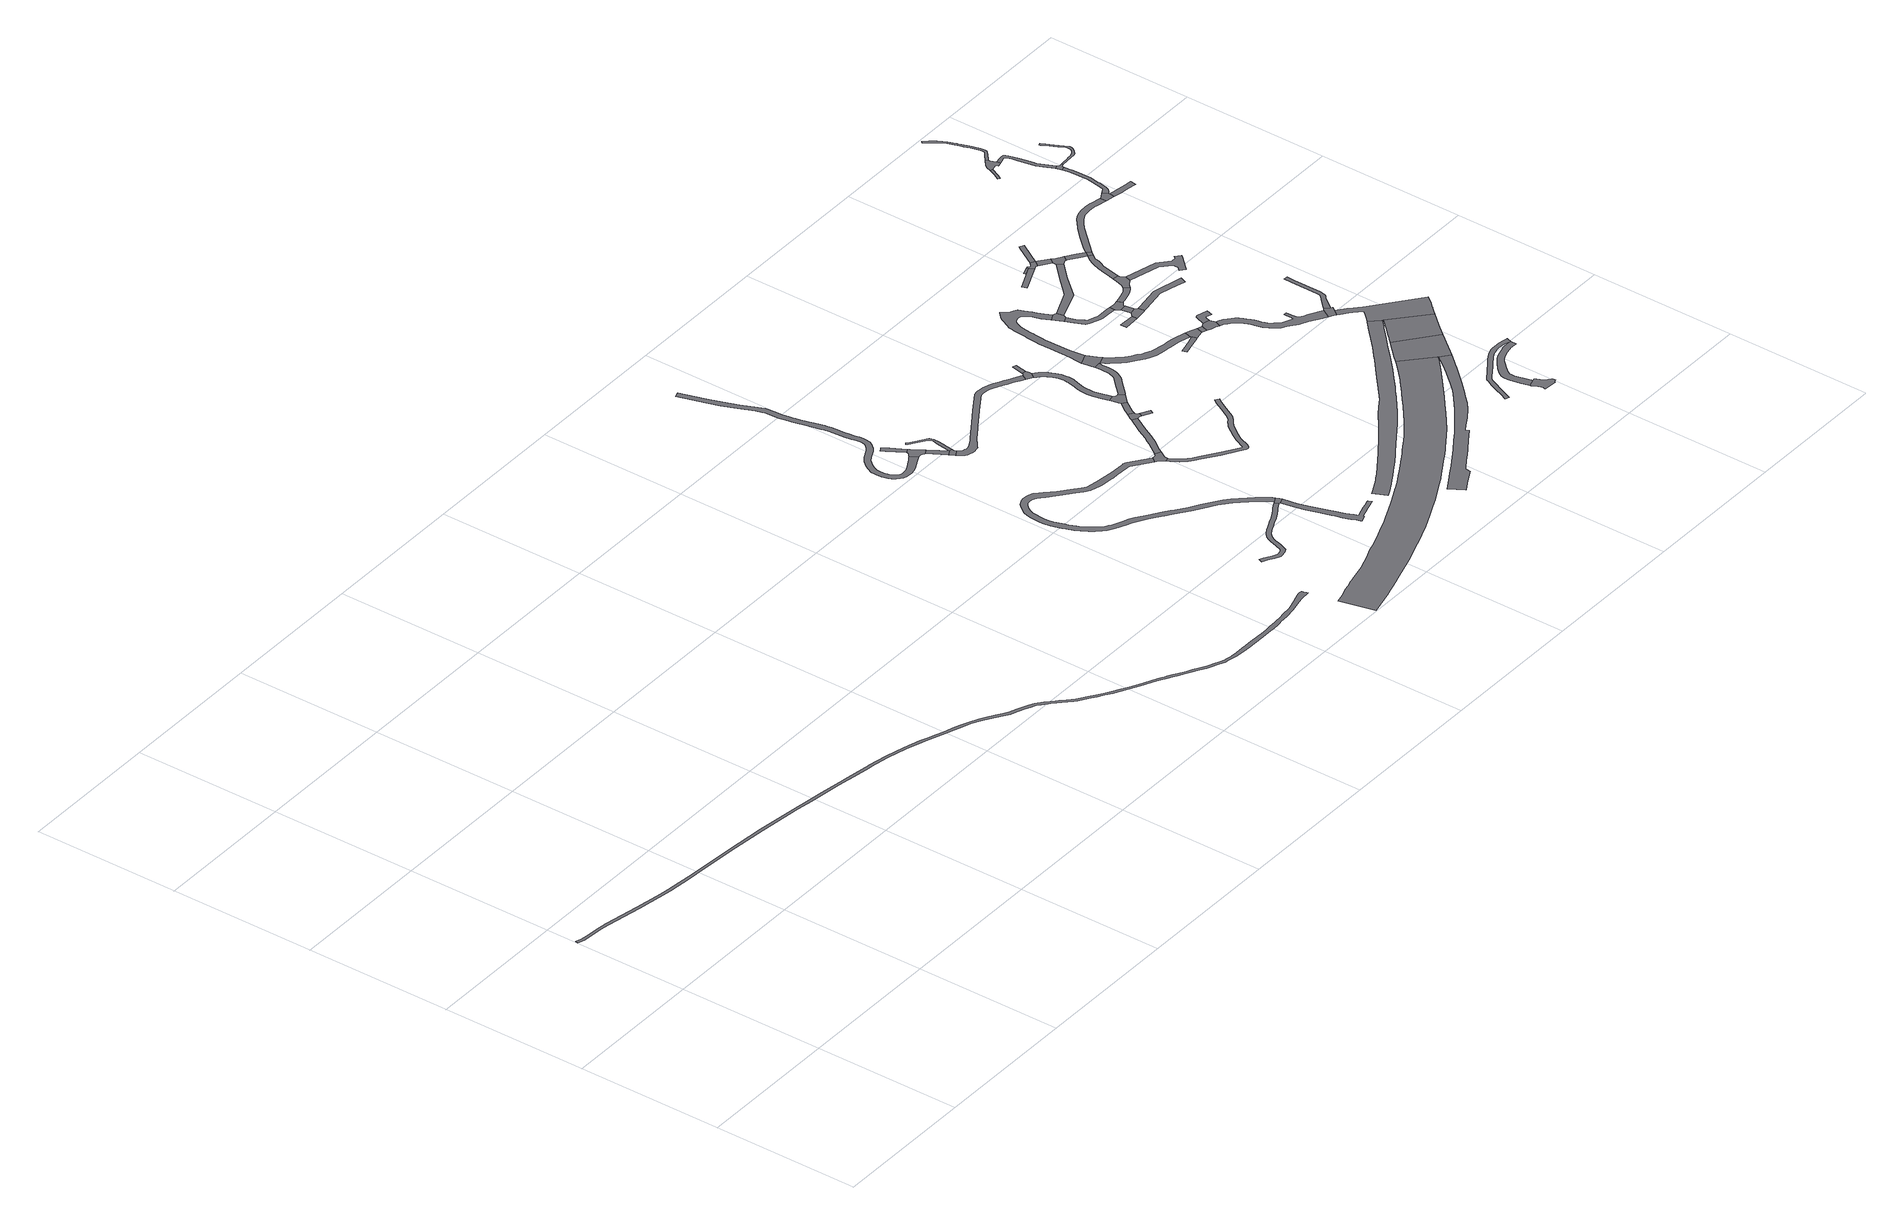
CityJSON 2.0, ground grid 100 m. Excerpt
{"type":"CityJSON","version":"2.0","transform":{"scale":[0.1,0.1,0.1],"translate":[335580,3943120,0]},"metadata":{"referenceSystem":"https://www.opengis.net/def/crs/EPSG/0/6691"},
"CityObjects":{
"road1":{"type":"Road","attributes":{"RoadStructureAttribute.sectionType":"1"},"geometry":[{"type":"MultiSurface","lod":"1","boundaries":[[[0,1,2,3,4,5,6,7,8,9,10,11,12,13,14,15,16,17,18,19,20,21,22,23,24,25,26,27,28,29,30,31,32,33,34,35,36,37,38,39,40,41,42,43,44,45,46,47,48,49,50,51,52,53,54,55,56,57,58,59,60,61,62,63,64,65,66,67,68,69,70,71,72,73,74,75,76,77,78,79,80,81,82,83,84,85,86,87,88,89,90,91,92,93,94,95,96,97,98,99,100,101,102,103,104,105,106,107,108,109,110,111,112,113,114,115,116,117,118,119,120,121,122,123,124,125,126,127,128,129,130,131,132,133,134,135,136,137,138,139,140,141,142,143,144,145,146,147,148,149,150,151,152,153,154,155,156,157,158,159,160,161,162,163,164,165,166,167,168,169,170,171,172,173,174,175,176,177,178,179,180,181,182,183,184,185,186,187,188]]]}]},
"road2":{"type":"Road","attributes":{"RoadStructureAttribute.sectionType":"1"},"geometry":[{"type":"MultiSurface","lod":"1","boundaries":[[[189,190,191,192,193,194,195,196,197,198,199,200,201,202,203,204,205,206,207,208,209,210,211,212,213,214,215,216,217,218,219,220,221,222,223,224,225,226,227,228,229,230,231,232,233,234,235,236,237,238,239,240,241,242,243,244,245,246,247]]]}]},
"road3":{"type":"Road","attributes":{"RoadStructureAttribute.sectionType":"1"},"geometry":[{"type":"MultiSurface","lod":"1","boundaries":[[[248,249,250,251,252,253,254,255,256,257,258,259,260,261,262,263,264,265,266,267,268,269,270,271,272,273,274,275,276,277,278,279,280,281,282,283,284,285,286,287,288,289,290,291,292,293,294,295,296,297,298,299,300,301,302,303,304,305,306,307,308,309,310,311,312,313,314,315,316,317,318,319,320,321,322,323,324,325,326,327,328,329,330,331,332,333,334,335,336,337,338,339,340,341,342,343,344,345,346,347,348,349,350,351,352,353,354,355,356,357,358,359,360,361,362,363,364,365,366,367,368,369,370,371]]]}]},
"road4":{"type":"Road","attributes":{"RoadStructureAttribute.sectionType":"1"},"geometry":[{"type":"MultiSurface","lod":"1","boundaries":[[[372,373,374,375,376,377,378]]]}]},
"road5":{"type":"Road","attributes":{"RoadStructureAttribute.sectionType":"1"},"geometry":[{"type":"MultiSurface","lod":"1","boundaries":[[[379,380,381,382,383,384,385,386,387,388,389,390,391,392,393,394,395,396,397,398,399,400,401,402,403,404,405,406,407,408,409,410,411,412,413,414,415,416,417,418,419,420,421,422,423,424,425,426,427,428,429,430,431,432,433,434,435,436,437,438,439,440,441,442,443,444,445,446,447,448,449,450,451,452,453,454,455,456,457,458,459,460,461,462,463,464,465,466,467,468,469,470,471,472,473,474,475,476,477,478,479,480,481,482,483,484,485,486]]]}]},
"road6":{"type":"Road","geometry":[{"type":"MultiSurface","lod":"1","boundaries":[[[487,488,489,490,491,492,379,486,493,494,495,496,497,498,499,500,501,372,378]]]}]},
"road7":{"type":"Road","attributes":{"RoadStructureAttribute.sectionType":"1"},"geometry":[{"type":"MultiSurface","lod":"1","boundaries":[[[502,503,499,498,504,505,506,507]]]}]},
"road8":{"type":"Road","geometry":[{"type":"MultiSurface","lod":"1","boundaries":[[[508,509,507,506,510,511,512]]]}]},
"road9":{"type":"Road","attributes":{"RoadStructureAttribute.sectionType":"1"},"geometry":[{"type":"MultiSurface","lod":"1","boundaries":[[[509,513,514,515,516,517,518,519,520,521,522,523,524,525,526,527,528,529,530,531,532,533,534,535,536,507]]]}]},
"road10":{"type":"Road","geometry":[{"type":"MultiSurface","lod":"1","boundaries":[[[310,189,247,537,538,539,311]]]}]},
"road11":{"type":"Road","geometry":[{"type":"MultiSurface","lod":"1","boundaries":[[[540,541,542,543,544,545,546,547,548,549,550,551,552,553,538,537,554,555,556,557,558,559,560,561,562,563,564,565,566,567,568,569,570,571,572]]]}]},
"road12":{"type":"Road","geometry":[{"type":"MultiSurface","lod":"1","boundaries":[[[573,574,575,576,577,578,579,580,581,582,583,248,371]]]}]},
"road13":{"type":"Road","attributes":{"RoadStructureAttribute.sectionType":"1"},"geometry":[{"type":"MultiSurface","lod":"1","boundaries":[[[511,584,585,586,587,588,589,590,591,592,593,594,595,596,597,598,599,600,601,602,603,604,605,606,607,608,609,610,611,612,613,614,615,616,617,618,619,620,621,622,623,624,625,626,627,628,629,630,631,632,633,634,635,636,637,638,639,640,641,642,643,512]]]}]},
"road14":{"type":"Road","attributes":{"RoadStructureAttribute.sectionType":"1"},"geometry":[{"type":"MultiSurface","lod":"1","boundaries":[[[644,645,646,647,648,649,650,651,652,653,654,655,581,580]]]}]},
"road15":{"type":"Road","geometry":[{"type":"MultiSurface","lod":"1","boundaries":[[[656,657,658,659,660,661,662,663,664,665,666,667,668,669,670,671,672,673,674,675,676,677,678,679,680,681,682,683,684,685,686,687,688,689,690,691,692,693,694,695,696,697,698,699,700,701,702,703,704,705,706,707,708,709,710,711,712,713,714,715,716,717,718,719,720,721,722,723,724,725,726,727,728,729,730,731,732,733,734,735,736,737,738,739,740,741,742,743,744,745,746,747,748,749,750]]]}]},
"road16":{"type":"Road","attributes":{"RoadStructureAttribute.sectionType":"1"},"geometry":[{"type":"MultiSurface","lod":"1","boundaries":[[[751,752,753,754,755,756,757,758,759,760,761,762,763,764,765,766,767,768,769,770,771,772,773,774,775,776,777,778,779,780,781,782,783,784,785,786,787,788,789,790,791,792,793,576,575]]]}]},
"road17":{"type":"Road","geometry":[{"type":"MultiSurface","lod":"1","boundaries":[[[649,794,795,796,797,798,799,800,801,802,803,650]]]}]},
"road18":{"type":"Road","geometry":[{"type":"MultiSurface","lod":"1","boundaries":[[[804,805,798,797]]]}]},
"road19":{"type":"Road","attributes":{"RoadStructureAttribute.sectionType":"1"},"geometry":[{"type":"MultiSurface","lod":"1","boundaries":[[[806,807,802,801,808,809]]]}]},
"road20":{"type":"Road","geometry":[{"type":"MultiSurface","lod":"1","boundaries":[[[810,811,812,813,814,815,816,817,806,809,818,819]]]}]},
"road21":{"type":"Road","attributes":{"RoadStructureAttribute.sectionType":"1"},"geometry":[{"type":"MultiSurface","lod":"1","boundaries":[[[820,821,822,823,824,825,826,827,828,829,830,831,832,833,834,835,836,837,838,839,840,814,813,841,842,843,844,845,846,847,848,849,850,851,852,853,854,855,856,857,858,859,860,861]]]}]},
"road22":{"type":"Road","geometry":[{"type":"MultiSurface","lod":"1","boundaries":[[[862,863,864,616,615,861,860,865,866]]]}]},
"road23":{"type":"Road","geometry":[{"type":"MultiSurface","lod":"1","boundaries":[[[867,868,862,866]]]}]},
"road24":{"type":"Road","attributes":{"RoadStructureAttribute.sectionType":"1"},"geometry":[{"type":"MultiSurface","lod":"1","boundaries":[[[818,869,870,871,872,873,874,875,876,877,878,879,880,881,882,883,884,885,886,887,888,889,890,891,892,893,894,895,819]]]}]},
"road25":{"type":"Road","geometry":[{"type":"MultiSurface","lod":"1","boundaries":[[[896,897,898,899,900,901,883,882,902,903,904]]]}]},
"road26":{"type":"Road","attributes":{"function":"1","RoadStructureAttribute.sectionType":"1"},"geometry":[{"type":"MultiSurface","lod":"1","boundaries":[[[905,906,907,908,909,910,911,912,913,914,915,916,917,918,919,920,921,922,923,924,925,926,927,928,929,930,931,932,933,934,935,936,937,938,939,940,941,942,943,944,945,946,947,948,949,950,951,952,953,954,955,956,957,958,959,960,961,962,963,964]]]}]},
"road27":{"type":"Road","attributes":{"function":"1","RoadStructureAttribute.sectionType":"1"},"geometry":[{"type":"MultiSurface","lod":"1","boundaries":[[[965,966,967,968,969,970,971,972,973,974,975,976,977,978,979,980,981,982,983,984,985,986,987,988,989,990,991,992,993,994,995,996,997,998,999,1000,1001,1002,1003,1004,1005,1006,1007,1008,1009,1010,1011,1012,1013,1014,1015,1016,1017,1018,1019,1020,1021,1022,1023]]]}]},
"road28":{"type":"Road","attributes":{"RoadStructureAttribute.sectionType":"1"},"geometry":[{"type":"MultiSurface","lod":"1","boundaries":[[[898,1024,1025,1026,1027,1028,1029,1030,1031,1032,1033,1034,1035,1036,1037,1038,1039,1040,1041,1042,1043,1044,1045,1046,1047,1048,1049,1050,1051,1052,1053,1054,1055,1056,1057,1058,1059,1060,1061,1062,1063,1064,1065,1066,1067,1068,1069,1070,1071,1072,1073,1074,1075,1076,899]]]}]},
"road29":{"type":"Road","attributes":{"RoadStructureAttribute.sectionType":"1"},"geometry":[{"type":"MultiSurface","lod":"1","boundaries":[[[903,1077,1078,1079,1080,1081,1082,1083,1084,1085,1086,1087,1088,1089,1090,1091,1092,1093,1094,1095,1096,1097,1098,1099,1100,1101,1102,1103,1104,1105,1106,1107,1108,1109,1110,1111,1112,904]]]}]},
"road30":{"type":"Road","geometry":[{"type":"MultiSurface","lod":"1","boundaries":[[[1113,1114,1049,1048,1115,1116]]]}]},
"road31":{"type":"Road","attributes":{"RoadStructureAttribute.sectionType":"1"},"geometry":[{"type":"MultiSurface","lod":"1","boundaries":[[[1117,1118,1119,1120,1121,1122,1123,1124]]]}]},
"road32":{"type":"Road","attributes":{"RoadStructureAttribute.sectionType":"1"},"geometry":[{"type":"MultiSurface","lod":"1","boundaries":[[[1115,1125,1126,1127,1128,1129,1130,1131,1132,1133,1134,1135,1136,1137,1138,1139,1140,1141,1142,1143,1144,1116]]]}]},
"road33":{"type":"Road","geometry":[{"type":"MultiSurface","lod":"1","boundaries":[[[1145,1146,1147,1148]]]}]},
"road34":{"type":"Road","geometry":[{"type":"MultiSurface","lod":"1","boundaries":[[[1094,1149,1117,1124,1150,1151,1152,1153,1154,1155,1095]]]}]},
"road35":{"type":"Road","attributes":{"RoadStructureAttribute.sectionType":"1"},"geometry":[{"type":"MultiSurface","lod":"1","boundaries":[[[1152,1151,1156,1157]]]}]},
"road36":{"type":"Road","geometry":[{"type":"MultiSurface","lod":"1","boundaries":[[[1158,1148,1147,1159,1160,1161,1162]]]}]},
"road37":{"type":"Road","attributes":{"RoadStructureAttribute.sectionType":"1"},"geometry":[{"type":"MultiSurface","lod":"1","boundaries":[[[1158,1162,1163,1164]]]}]},
"road38":{"type":"Road","geometry":[{"type":"MultiSurface","lod":"1","boundaries":[[[1156,1165,1166,1167,1168,1169,1170,1157]]]}]},
"road39":{"type":"Road","geometry":[{"type":"MultiSurface","lod":"1","boundaries":[[[1163,1171,1172,1173,1174,1175,1135,1134,1164]]]}]},
"road40":{"type":"Road","attributes":{"RoadStructureAttribute.sectionType":"1"},"geometry":[{"type":"MultiSurface","lod":"1","boundaries":[[[1176,1177,1178,1179,1180,1181,1182,1183,1184,1114,1113]]]}]},
"road41":{"type":"Road","geometry":[{"type":"MultiSurface","lod":"1","boundaries":[[[1185,1186,1187,1188,1189,1190,1191,1170,1169]]]}]},
"road42":{"type":"Road","attributes":{"RoadStructureAttribute.sectionType":"1"},"geometry":[{"type":"MultiSurface","lod":"1","boundaries":[[[1192,1193,1194,1195]]]}]},
"road43":{"type":"Road","attributes":{"RoadStructureAttribute.sectionType":"1"},"geometry":[{"type":"MultiSurface","lod":"1","boundaries":[[[1196,1197,1198,1199,1200,1201,1202,1173,1172,1203,1204,1205,1206,1207,1208,1209]]]}]},
"road44":{"type":"Road","geometry":[{"type":"MultiSurface","lod":"1","boundaries":[[[1210,1211,1212,1213,1214,1215,1216,1217,1218,1219,1220,1221,1222,1223,1224,1225,1226,1227,1228,1229,1230,1231,1232,1233,1234]]]}]},
"road45":{"type":"Road","attributes":{"RoadStructureAttribute.sectionType":"1"},"geometry":[{"type":"MultiSurface","lod":"1","boundaries":[[[1235,1236,1237,1195]]]}]},
"road46":{"type":"Road","attributes":{"RoadStructureAttribute.sectionType":"1"},"geometry":[{"type":"MultiSurface","lod":"1","boundaries":[[[1238,1239,1240,1241,1242,1243,1244,1245,1246,1247,1248,1249,1250,1251,1252,1253,1254,1255,1256,1257,1258,1259,1260,1261,1262,1263,1264,1265,1266,1267,1268,1269,1270,1271,1272,1273,1274,1275,1276,1277,1278,1279,1280,1281,1282,1283,1284,1285,1286,1287,1288,1289,1290]]]}]},
"road47":{"type":"Road","geometry":[{"type":"MultiSurface","lod":"1","boundaries":[[[1291,1292,1293,1294,1295,1296,1297,1298,1299,1300,1301,1302,1303,1304,1305,1306,1307,1308,1309,1310,1311,1312,1313,1314,1315,1316,1317,1318,1319,1168,1167,1320,1321,1322,1323,1324,1325,1326,1327,1328,1329,1330,1331,1332,1333,1334,1335,1336,1337,1338,1339,1340,1341,1342]]]}]},
"road48":{"type":"Road","geometry":[{"type":"MultiSurface","lod":"1","boundaries":[[[1023,1022,1343,1344,1345,1346,702,701]]]}]},
"road49":{"type":"Road","attributes":{"RoadStructureAttribute.sectionType":"1"},"geometry":[{"type":"MultiSurface","lod":"1","boundaries":[[[1347,1348,1349,1350,1351,1352,1353,1354,1161,1160]]]}]},
"road50":{"type":"Road","geometry":[{"type":"MultiSurface","lod":"1","boundaries":[[[1355,1356,1357,1358,1359,1360,1361,1362,1363,1235,1195,1194]]]}]},
"road51":{"type":"Road","geometry":[{"type":"MultiSurface","lod":"1","boundaries":[[[1364,1365,1366,1367,1368,1369,1196,1209,1370,1371]]]}]},
"road52":{"type":"Road","attributes":{"RoadStructureAttribute.sectionType":"1"},"geometry":[{"type":"MultiSurface","lod":"1","boundaries":[[[1372,1373,1374,1375,1376,1377,1378,1379,1380,1381,1382,1383,1384,1385,1386,1387,1388,1389,1390,1210,1234,1391,1392,1393,1394,1395,1396,1397,1398,1399,1400,1401,1402,1403,1404,1405,1406,1407,1408,1409,1410,1411,1290]]]}]},
"road53":{"type":"Road","attributes":{"RoadStructureAttribute.sectionType":"1"},"geometry":[{"type":"MultiSurface","lod":"1","boundaries":[[[1358,1357,1412,1413]]]}]},
"road54":{"type":"Road","geometry":[{"type":"MultiSurface","lod":"1","boundaries":[[[1358,1414,1415,1416,1359]]]}]},
"road55":{"type":"Road","geometry":[{"type":"MultiSurface","lod":"1","boundaries":[[[1412,1417,1180,1179,1418,1419,1420,1421,1422,1423,1424,1425,1413]]]}]},
"road56":{"type":"Road","attributes":{"RoadStructureAttribute.sectionType":"1"},"geometry":[{"type":"MultiSurface","lod":"1","boundaries":[[[1426,1427,1428,1429,1430,1431,1367,1366,1432,1433,1434,1435,1436,1437,1438,1439,1440,1441,1442]]]}]},
"road57":{"type":"Road","geometry":[{"type":"MultiSurface","lod":"1","boundaries":[[[1443,1444,1445,1291,1342,1446,1447,1448,1449,1450,1451,1452]]]}]},
"road58":{"type":"Road","attributes":{"function":"1","RoadStructureAttribute.sectionType":"1"},"geometry":[{"type":"MultiSurface","lod":"1","boundaries":[[[1453,1454,1455,1456,1457,1458,1459,1460,1461,1462,1463,1345,1344]]]}]},
"road59":{"type":"Road","attributes":{"RoadStructureAttribute.sectionType":"1"},"geometry":[{"type":"MultiSurface","lod":"1","boundaries":[[[1464,1465,1466,1422,1421,1467,1468,1442,1469]]]}]},
"road60":{"type":"Road","attributes":{"RoadStructureAttribute.sectionType":"1"},"geometry":[{"type":"MultiSurface","lod":"1","boundaries":[[[1470,1471,1472,1473,1474,1475,1476,1477,1478,1479,1480,1481,1364,1371]]]}]},
"road61":{"type":"Road","geometry":[{"type":"MultiSurface","lod":"1","boundaries":[[[1442,1441,1482,1483,1469]]]}]},
"road62":{"type":"Road","attributes":{"RoadStructureAttribute.sectionType":"1"},"geometry":[{"type":"MultiSurface","lod":"1","boundaries":[[[1484,1485,1486,1487,1488,1489,1490,1491,1492,1493,1494,1495,1496,1497,1498,1499,1500,1501,1502,1443,1452]]]}]},
"road63":{"type":"Road","geometry":[{"type":"MultiSurface","lod":"1","boundaries":[[[1503,1504,1448,1447,1505,1506,1507,1508,1509,1510,1511,1512,939,938,1456,1455,1513,1514,1515,1516,1517,1518,1519,1520,1521]]]}]},
"road64":{"type":"Road","attributes":{"RoadStructureAttribute.sectionType":"1"},"geometry":[{"type":"MultiSurface","lod":"1","boundaries":[[[1522,1523,1524,1525,1526,1527,1528,1529,1530,1531,1532,1533,1534,1535,1469,1483,1536,1537,1538,1539,1540,1541,1542,1543,1544,1545,1546,1547,1548,1549,1550]]]}]},
"road65":{"type":"Road","geometry":[{"type":"MultiSurface","lod":"1","boundaries":[[[1551,1552,1553,1554,1555,1556,1557]]]}]},
"road66":{"type":"Road","geometry":[{"type":"MultiSurface","lod":"1","boundaries":[[[1558,1559,1560,1561,1562,1563,1564,1522,1550]]]}]},
"road67":{"type":"Road","geometry":[{"type":"MultiSurface","lod":"1","boundaries":[[[1565,1566,1567,1568,1569,1570,1571,1572,1573,1574,1575,1576,1577,1578,1579,1580,1551,1557]]]}]},
"road68":{"type":"Road","attributes":{"RoadStructureAttribute.sectionType":"1"},"geometry":[{"type":"MultiSurface","lod":"1","boundaries":[[[1581,1582,1559,1558,1583,1584,1585,1586,1587]]]}]},
"road69":{"type":"Road","attributes":{"RoadStructureAttribute.sectionType":"1"},"geometry":[{"type":"MultiSurface","lod":"1","boundaries":[[[1588,1589,1590,1591,1592,1593,1594,1595,1596,1597,1598,1562,1561,1599,1600,1601,1602,1603,1604,1605,1606,1607,1608,1609]]]}]},
"road70":{"type":"Road","attributes":{"RoadStructureAttribute.sectionType":"1"},"geometry":[{"type":"MultiSurface","lod":"1","boundaries":[[[1610,1611,1612,1613,1614,1615,1616,1617,1618,1619,1620,1621,1622,1623,1624,1625,1626,1627,1628,1629,1630,1631,1632,1633,1634,1571,1570]]]}]},
"road71":{"type":"Road","attributes":{"RoadStructureAttribute.sectionType":"1"},"geometry":[{"type":"MultiSurface","lod":"1","boundaries":[[[1575,1635,1636,1637,1638,1639,1640,1641,1642,1643,1644,1645,1646,1647,1648,1649,1650,1651,1652,1653,1654,1655,1656,1657,1658,1659,1660,1661,1662,1663,1664,1665,1666,1667,1668,1669,1670,1671,1672,1673,1674,1675,1676,1677,1678,1679,1680,1576]]]}]},
"road72":{"type":"Road","geometry":[{"type":"MultiSurface","lod":"1","boundaries":[[[1681,1682,1683,1684,1621,1620,1588,1609]]]}]},
"road73":{"type":"Road","attributes":{"RoadStructureAttribute.sectionType":"1"},"geometry":[{"type":"MultiSurface","lod":"1","boundaries":[[[1685,1686,1687,1688,1689,1690,1691,1692,1693,1694,1695,1696,1697,1698,1699,1700,1701,1702,1703,1704,1705,1706,1707,1708,1709,1710,1711,1712,1713,1714,1715,1716,1683,1682]]]}]}
},
"vertices":[
[5416,435,0],[5414,445,0],[5409,464,0],[5403,473,0],[5392,477,0],[5373,476,0],[5352,471,0],[5331,463,0],[5298,452,0],[5225,431,0],[5158,424,0],[5121,419,0],[5085,417,0],[5065,414,0],[5048,413,0],[5045,413,0],[5009,412,0],[4974,411,0],[4925,410,0],[4839,411,0],[4800,412,0],[4771,411,0],[4744,413,0],[4708,413,0],[4664,412,0],[4642,414,0],[4631,416,0],[4599,421,0],[4578,423,0],[4552,435,0],[4513,452,0],[4478,467,0],[4457,477,0],[4412,503,0],[4400,510,0],[4388,517,0],[4353,537,0],[4306,564,0],[4292,572,0],[4278,580,0],[4247,598,0],[4231,608,0],[4217,615,0],[4195,628,0],[4156,647,0],[4109,670,0],[4058,696,0],[4015,719,0],[3967,746,0],[3927,768,0],[3882,796,0],[3844,822,0],[3804,851,0],[3768,875,0],[3741,893,0],[3718,909,0],[3698,931,0],[3668,962,0],[3634,993,0],[3631,997,0],[3601,1025,0],[3559,1062,0],[3547,1068,0],[3525,1078,0],[3489,1093,0],[3449,1109,0],[3399,1130,0],[3367,1151,0],[3325,1176,0],[3280,1204,0],[3236,1230,0],[3179,1257,0],[3121,1279,0],[3069,1299,0],[3008,1320,0],[2951,1340,0],[2902,1359,0],[2853,1377,0],[2741,1414,0],[2608,1448,0],[2474,1471,0],[2467,1472,0],[2328,1495,0],[2209,1513,0],[2085,1531,0],[1982,1547,0],[1870,1563,0],[1574,1600,0],[1285,1627,0],[1217,1633,0],[984,1651,0],[758,1672,0],[697,1682,0],[507,1713,0],[265,1760,0],[208,1768,0],[150,1773,0],[118,1775,0],[54,1784,0],[13,1796,0],[7,1777,0],[50,1764,0],[111,1756,0],[116,1755,0],[204,1748,0],[262,1740,0],[504,1694,0],[755,1652,0],[925,1636,0],[982,1631,0],[1284,1608,0],[1572,1580,0],[1868,1543,0],[1978,1527,0],[2082,1511,0],[2206,1493,0],[2325,1475,0],[2454,1454,0],[2471,1452,0],[2604,1428,0],[2735,1395,0],[2846,1358,0],[2894,1341,0],[2948,1320,0],[3002,1301,0],[3062,1280,0],[3114,1260,0],[3171,1239,0],[3224,1210,0],[3270,1182,0],[3308,1159,0],[3346,1135,0],[3385,1110,0],[3434,1090,0],[3477,1072,0],[3513,1056,0],[3547,1041,0],[3570,1021,0],[3601,994,0],[3613,983,0],[3639,959,0],[3660,939,0],[3708,888,0],[3730,873,0],[3763,850,0],[3801,826,0],[3832,806,0],[3871,780,0],[3917,751,0],[3956,728,0],[4006,701,0],[4050,678,0],[4100,652,0],[4147,629,0],[4191,607,0],[4228,587,0],[4259,568,0],[4282,555,0],[4285,553,0],[4335,524,0],[4368,505,0],[4410,481,0],[4448,458,0],[4485,443,0],[4518,428,0],[4543,418,0],[4562,409,0],[4594,403,0],[4624,396,0],[4654,389,0],[4667,388,0],[4708,383,0],[4743,383,0],[4770,382,0],[4800,382,0],[4839,381,0],[4925,380,0],[4975,381,0],[5010,382,0],[5046,383,0],[5068,384,0],[5089,387,0],[5120,389,0],[5147,392,0],[5226,402,0],[5312,422,0],[5344,426,0],[5380,431,0],[5386,429,0],
[6024,1138,0],[6016,1133,0],[5998,1123,0],[5976,1111,0],[5957,1098,0],[5931,1083,0],[5892,1062,0],[5882,1057,0],[5863,1049,0],[5819,1029,0],[5782,1010,0],[5748,990,0],[5724,969,0],[5712,950,0],[5704,931,0],[5697,911,0],[5692,896,0],[5682,862,0],[5671,832,0],[5667,826,0],[5659,820,0],[5647,816,0],[5633,813,0],[5621,813,0],[5609,816,0],[5591,826,0],[5567,841,0],[5543,855,0],[5513,867,0],[5502,839,0],[5530,828,0],[5551,816,0],[5576,800,0],[5598,788,0],[5618,783,0],[5635,783,0],[5655,787,0],[5673,794,0],[5689,804,0],[5698,819,0],[5711,853,0],[5719,880,0],[5725,901,0],[5732,921,0],[5738,936,0],[5747,949,0],[5752,953,0],[5766,965,0],[5796,984,0],[5832,1002,0],[5876,1022,0],[5884,1026,0],[5905,1035,0],[5946,1057,0],[5973,1073,0],[5992,1086,0],[6012,1097,0],[6031,1107,0],[6039,1112,0],
[5962,1985,0],[5833,2077,0],[5822,2083,0],[5815,2086,0],[5806,2088,0],[5797,2088,0],[5699,2092,0],[5669,2093,0],[5644,2097,0],[5566,2107,0],[5495,2120,0],[5467,2138,0],[5432,2169,0],[5353,2234,0],[5296,2292,0],[5276,2310,0],[5250,2334,0],[5226,2345,0],[5203,2349,0],[5187,2351,0],[5169,2351,0],[5149,2346,0],[5130,2338,0],[5115,2329,0],[5104,2318,0],[5081,2290,0],[5062,2258,0],[5054,2231,0],[5048,2204,0],[5044,2165,0],[5043,2129,0],[5044,2098,0],[5051,2058,0],[5073,1988,0],[5081,1965,0],[5099,1919,0],[5115,1883,0],[5140,1844,0],[5164,1812,0],[5192,1781,0],[5214,1762,0],[5235,1748,0],[5257,1735,0],[5326,1703,0],[5363,1688,0],[5409,1664,0],[5449,1637,0],[5528,1582,0],[5533,1578,0],[5582,1542,0],[5666,1482,0],[5729,1442,0],[5809,1391,0],[5844,1365,0],[5878,1335,0],[5910,1303,0],[5944,1265,0],[5973,1233,0],[5995,1206,0],[5998,1201,0],[6013,1180,0],[6023,1163,0],[6032,1143,0],[6069,1162,0],[6061,1180,0],[6048,1202,0],[6042,1210,0],[6030,1225,0],[6003,1259,0],[5973,1292,0],[5939,1330,0],[5905,1364,0],[5869,1396,0],[5832,1424,0],[5751,1476,0],[5687,1516,0],[5605,1574,0],[5597,1581,0],[5557,1611,0],[5485,1660,0],[5432,1697,0],[5418,1707,0],[5382,1727,0],[5343,1743,0],[5277,1773,0],[5258,1785,0],[5239,1796,0],[5223,1811,0],[5198,1840,0],[5176,1868,0],[5153,1904,0],[5139,1935,0],[5121,1980,0],[5114,2002,0],[5093,2068,0],[5087,2102,0],[5086,2129,0],[5087,2162,0],[5091,2197,0],[5095,2220,0],[5102,2241,0],[5117,2266,0],[5134,2287,0],[5150,2299,0],[5175,2305,0],[5192,2303,0],[5214,2294,0],[5224,2287,0],[5241,2271,0],[5263,2252,0],[5328,2202,0],[5406,2138,0],[5443,2105,0],[5478,2082,0],[5551,2061,0],[5567,2059,0],[5637,2053,0],[5664,2048,0],[5697,2048,0],[5792,2044,0],[5797,2044,0],[5801,2043,0],[5811,2041,0],[5936,1950,0],
[5166,3198,0],[5111,3289,0],[5085,3332,0],[5071,3323,0],[5057,3315,0],[5073,3289,0],[5138,3181,0],
[5109,3143,0],[5106,3141,0],[5084,3127,0],[5043,3102,0],[5009,3084,0],[5003,3082,0],[4986,3077,0],[4969,3074,0],[4964,3073,0],[4953,3074,0],[4938,3079,0],[4928,3085,0],[4917,3095,0],[4915,3097,0],[4906,3111,0],[4899,3125,0],[4894,3143,0],[4892,3160,0],[4889,3193,0],[4892,3219,0],[4902,3245,0],[4920,3273,0],[4934,3288,0],[4943,3299,0],[4970,3318,0],[5029,3348,0],[5054,3366,0],[5059,3371,0],[5079,3393,0],[5092,3420,0],[5098,3449,0],[5098,3473,0],[5094,3499,0],[5088,3525,0],[5084,3565,0],[5081,3599,0],[5077,3651,0],[5073,3689,0],[5068,3713,0],[5065,3731,0],[5064,3733,0],[5055,3771,0],[5044,3815,0],[5037,3841,0],[5026,3882,0],[5018,3914,0],[5017,3919,0],[5010,3959,0],[5004,3994,0],[5000,4057,0],[4997,4094,0],[4993,4116,0],[4978,4159,0],[4933,4261,0],[4896,4357,0],[4868,4439,0],[4843,4524,0],[4813,4624,0],[4775,4612,0],[4805,4512,0],[4830,4428,0],[4859,4343,0],[4896,4246,0],[4941,4144,0],[4954,4106,0],[4958,4089,0],[4960,4054,0],[4964,3990,0],[4970,3952,0],[4978,3910,0],[4988,3871,0],[4998,3831,0],[5025,3725,0],[5026,3718,0],[5033,3683,0],[5037,3647,0],[5044,3562,0],[5048,3519,0],[5055,3491,0],[5058,3471,0],[5058,3453,0],[5054,3433,0],[5046,3415,0],[5028,3396,0],[5008,3382,0],[4949,3352,0],[4917,3329,0],[4887,3297,0],[4882,3288,0],[4866,3263,0],[4853,3229,0],[4849,3194,0],[4852,3153,0],[4855,3135,0],[4862,3111,0],[4865,3104,0],[4870,3092,0],[4885,3071,0],[4903,3053,0],[4922,3042,0],[4946,3035,0],[4973,3032,0],[4992,3033,0],[5012,3035,0],[5039,3045,0],[5085,3069,0],[5089,3071,0],[5144,3096,0],
[5138,3177,0],[5138,3174,0],[5135,3168,0],[5133,3164,0],[5127,3158,0],[5119,3151,0],[5155,3098,0],[5166,3098,0],[5177,3096,0],[5184,3093,0],[5190,3089,0],[5194,3086,0],[5225,3106,0],[5174,3185,0],[5167,3196,0],
[5267,3039,0],[5243,3077,0],[5198,3080,0],[5218,3047,0],[5266,2968,0],[5300,2989,0],
[5320,2970,0],[5323,2986,0],[5270,2961,0],[5288,2932,0],[5323,2954,0],
[5329,3030,0],[5332,3053,0],[5340,3099,0],[5341,3132,0],[5334,3148,0],[5328,3159,0],[5318,3167,0],[5305,3175,0],[5229,3224,0],[5218,3232,0],[5210,3242,0],[5200,3234,0],[5209,3223,0],[5217,3216,0],[5221,3213,0],[5245,3198,0],[5298,3164,0],[5309,3157,0],[5318,3146,0],[5322,3140,0],[5323,3132,0],[5319,3106,0],[5313,3075,0],[5307,3033,0],
[6044,1109,0],[6084,1122,0],[6080,1140,0],
[6366,707,0],[6331,696,0],[6303,688,0],[6267,676,0],[6222,662,0],[6212,690,0],[6192,740,0],[6167,809,0],[6161,828,0],[6143,885,0],[6119,960,0],[6116,972,0],[6101,1027,0],[6093,1070,0],[6054,1063,0],[6062,1018,0],[6081,948,0],[6105,872,0],[6124,802,0],[6127,791,0],[6134,768,0],[6146,722,0],[6164,675,0],[6176,644,0],[6184,621,0],[6188,611,0],[6234,629,0],[6232,636,0],[6275,650,0],[6311,663,0],[6339,670,0],[6383,684,0],[6372,709,0],
[5946,1942,0],[5968,1922,0],[5982,1903,0],[6009,1910,0],[6009,1925,0],[6015,1939,0],[6024,1954,0],[6039,1979,0],[6001,2000,0],[5988,1987,0],[5978,1983,0],
[5290,2930,0],[5300,2913,0],[5313,2895,0],[5322,2886,0],[5334,2878,0],[5349,2873,0],[5373,2866,0],[5385,2866,0],[5399,2869,0],[5425,2874,0],[5435,2882,0],[5446,2891,0],[5465,2907,0],[5481,2920,0],[5498,2935,0],[5580,2989,0],[5600,3003,0],[5729,3088,0],[5835,3155,0],[5861,3171,0],[5875,3173,0],[5887,3175,0],[5898,3174,0],[5923,3171,0],[5939,3167,0],[5958,3159,0],[6018,3131,0],[6042,3117,0],[6069,3102,0],[6089,3092,0],[6117,3075,0],[6147,3058,0],[6170,3097,0],[6138,3112,0],[6110,3129,0],[6089,3139,0],[6062,3154,0],[6037,3168,0],[6003,3184,0],[5973,3198,0],[5961,3202,0],[5932,3210,0],[5902,3214,0],[5885,3216,0],[5869,3213,0],[5846,3209,0],[5708,3119,0],[5565,3025,0],[5525,2998,0],[5476,2966,0],[5454,2950,0],[5441,2942,0],[5422,2932,0],[5407,2925,0],[5391,2921,0],[5379,2920,0],[5365,2924,0],[5355,2927,0],[5345,2932,0],[5331,2944,0],
[6054,2004,0],[6081,2043,0],[6095,2062,0],[6132,2122,0],[6167,2190,0],[6228,2293,0],[6193,2313,0],[6132,2210,0],[6097,2142,0],[6077,2111,0],[6062,2084,0],[6020,2026,0],
[5575,21,0],[5632,35,0],[5675,46,0],[5725,60,0],[5773,74,0],[5815,87,0],[5875,104,0],[5943,126,0],[6006,146,0],[6061,164,0],[6111,181,0],[6162,200,0],[6222,221,0],[6286,246,0],[6345,269,0],[6368,279,0],[6408,297,0],[6471,326,0],[6542,360,0],[6617,395,0],[6636,405,0],[6687,431,0],[6748,464,0],[6805,495,0],[6848,521,0],[6898,550,0],[6959,588,0],[7021,626,0],[7059,651,0],[7073,660,0],[7123,693,0],[7175,728,0],[7233,770,0],[7295,818,0],[7354,865,0],[7424,924,0],[7483,972,0],[7574,1051,0],[7631,1100,0],[7689,1153,0],[7771,1229,0],[7772,1230,0],[7775,1233,0],[7776,1235,0],[7780,1239,0],[7785,1244,0],[7599,1418,0],[7563,1380,0],[7518,1333,0],[7464,1284,0],[7414,1240,0],[7409,1236,0],[7319,1158,0],[7265,1111,0],[7200,1059,0],[7145,1015,0],[7086,972,0],[7032,933,0],[6985,901,0],[6936,869,0],[6899,845,0],[6886,836,0],[6844,810,0],[6829,801,0],[6768,764,0],[6722,736,0],[6682,713,0],[6628,683,0],[6611,674,0],[6595,665,0],[6578,656,0],[6571,652,0],[6507,620,0],[6432,584,0],[6380,559,0],[6365,552,0],[6306,525,0],[6249,500,0],[6195,479,0],[6135,455,0],[6078,435,0],[6028,416,0],[5982,401,0],[5933,380,0],[5864,355,0],[5807,336,0],[5749,322,0],[5702,312,0],[5670,304,0],[5658,300,0],[5615,289,0],[5574,277,0],[5517,260,0],[5459,244,0],[5513,6,0],
[5992,1879,0],[6026,1833,0],[6057,1795,0],[6086,1770,0],[6122,1748,0],[6223,1678,0],[6310,1621,0],[6360,1593,0],[6375,1591,0],[6387,1595,0],[6402,1618,0],[6428,1683,0],[6439,1700,0],[6451,1721,0],[6504,1794,0],[6531,1818,0],[6558,1837,0],[6580,1862,0],[6594,1884,0],[6623,1935,0],[6655,1997,0],[6673,2023,0],[6648,2040,0],[6629,2013,0],[6596,1950,0],[6568,1899,0],[6556,1880,0],[6538,1860,0],[6513,1842,0],[6498,1829,0],[6482,1815,0],[6426,1737,0],[6402,1697,0],[6368,1625,0],[6364,1624,0],[6326,1646,0],[6288,1670,0],[6239,1702,0],[6138,1773,0],[6103,1794,0],[6078,1815,0],[6049,1850,0],[6017,1893,0],
[6238,2294,0],[6247,2295,0],[6254,2293,0],[6263,2291,0],[6273,2315,0],[6262,2327,0],[6257,2336,0],[6258,2343,0],[6224,2364,0],[6203,2330,0],
[6324,2253,0],[6338,2278,0],
[6289,2462,0],[6254,2412,0],[6271,2365,0],[6322,2440,0],
[6340,2528,0],[6334,2530,0],[6322,2537,0],[6316,2543,0],[6274,2533,0],[6277,2522,0],[6289,2477,0],[6289,2470,0],[6380,2497,0],[6349,2529,0],
[6205,3020,0],[6219,3007,0],[6235,2990,0],[6245,2973,0],[6253,2958,0],[6261,2940,0],[6272,2909,0],[6275,2889,0],[6276,2878,0],[6276,2868,0],[6275,2850,0],[6275,2839,0],[6266,2809,0],[6259,2781,0],[6251,2751,0],[6246,2721,0],[6245,2693,0],[6245,2676,0],[6246,2655,0],[6249,2637,0],[6264,2577,0],[6291,2645,0],[6289,2659,0],[6288,2678,0],[6288,2692,0],[6289,2717,0],[6293,2742,0],[6307,2798,0],[6317,2832,0],[6318,2848,0],[6320,2868,0],[6319,2871,0],[6318,2894,0],[6314,2920,0],[6301,2956,0],[6292,2977,0],[6283,2994,0],[6269,3016,0],[6250,3037,0],[6234,3052,0],[6218,3066,0],[6192,3033,0],
[6187,3112,0],[6184,3105,0],[6175,3097,0],[6214,3094,0],[6213,3105,0],
[6230,3189,0],[6204,3194,0],
[6387,2505,0],[6400,2519,0],[6446,2566,0],[6497,2617,0],[6509,2634,0],[6518,2654,0],[6525,2670,0],[6530,2688,0],[6533,2710,0],[6534,2733,0],[6535,2756,0],[6535,2778,0],[6537,2800,0],[6538,2808,0],[6491,2803,0],[6491,2798,0],[6494,2776,0],[6494,2756,0],[6493,2734,0],[6492,2713,0],[6490,2698,0],[6486,2684,0],[6480,2669,0],[6474,2654,0],[6466,2644,0],[6416,2595,0],[6361,2537,0],
[6594,2833,0],[6581,2859,0],[6555,2922,0],[6477,2892,0],[6485,2845,0],[6488,2826,0],[6538,2815,0],[6545,2808,0],[6597,2827,0],
[6530,665,0],[6591,700,0],[6595,702,0],[6665,742,0],[6732,785,0],[6780,814,0],[6846,859,0],[6872,877,0],[6920,911,0],[6992,960,0],[7042,993,0],[7097,1031,0],[7136,1061,0],[7171,1086,0],[7206,1113,0],[7240,1141,0],[7314,1200,0],[7361,1241,0],[7387,1263,0],[7458,1325,0],[7520,1380,0],[7576,1431,0],[7629,1482,0],[7702,1554,0],[7704,1556,0],[7729,1580,0],[7740,1590,0],[7751,1601,0],[7765,1614,0],[7777,1625,0],[7779,1627,0],[7827,1673,0],[7843,1688,0],[7885,1729,0],[7823,1794,0],[7795,1768,0],[7781,1754,0],[7779,1752,0],[7664,1643,0],[7631,1611,0],[7570,1557,0],[7535,1525,0],[7433,1435,0],[7234,1263,0],[7203,1243,0],[7171,1224,0],[7108,1179,0],[7022,1110,0],[6908,1025,0],[6808,954,0],[6798,947,0],[6734,903,0],[6681,869,0],[6622,829,0],[6585,807,0],[6565,794,0],[6503,760,0],[6457,738,0],[6445,733,0],[6487,642,0],
[7787,1240,0],[7783,1234,0],[7781,1231,0],[7775,1224,0],[7775,1223,0],[7772,1220,0],[7768,1214,0],[7734,1167,0],[7689,1112,0],[7653,1069,0],[7617,1029,0],[7564,971,0],[7535,944,0],[7503,917,0],[7459,882,0],[7412,844,0],[7349,797,0],[7333,784,0],[7288,751,0],[7233,710,0],[7163,663,0],[7090,614,0],[7088,613,0],[7016,565,0],[6954,527,0],[6947,523,0],[6885,486,0],[6820,447,0],[6750,405,0],[6810,308,0],[6888,355,0],[6934,380,0],[6970,400,0],[6973,436,0],[7049,486,0],[7062,494,0],[7135,542,0],[7144,549,0],[7210,593,0],[7301,652,0],[7288,673,0],[7328,700,0],[7394,739,0],[7464,786,0],[7514,826,0],[7550,863,0],[7578,893,0],[7581,896,0],[7608,924,0],[7655,974,0],[7697,1020,0],[7740,1064,0],[7771,1099,0],[7773,1102,0],[7787,1117,0],[7794,1126,0],[7843,1183,0],[7850,1192,0],[7788,1241,0],
[6550,2936,0],[6546,2965,0],[6543,2995,0],[6542,3006,0],[6540,3025,0],[6536,3209,0],[6538,3228,0],[6540,3257,0],[6543,3289,0],[6544,3295,0],[6546,3323,0],[6549,3351,0],[6553,3386,0],[6560,3408,0],[6569,3426,0],[6576,3443,0],[6583,3453,0],[6608,3463,0],[6623,3465,0],[6635,3460,0],[6650,3448,0],[6675,3418,0],[6683,3391,0],[6695,3351,0],[6720,3295,0],[6764,3319,0],[6741,3369,0],[6728,3408,0],[6717,3436,0],[6695,3480,0],[6681,3515,0],[6659,3528,0],[6642,3538,0],[6629,3550,0],[6597,3585,0],[6567,3556,0],[6551,3535,0],[6537,3505,0],[6529,3489,0],[6520,3471,0],[6509,3447,0],[6505,3430,0],[6501,3397,0],[6496,3357,0],[6493,3328,0],[6491,3295,0],[6491,3294,0],[6487,3262,0],[6485,3232,0],[6483,3211,0],[6485,3124,0],[6481,2980,0],[6478,2936,0],
[6559,2781,0],[6576,2758,0],[6600,2728,0],[6619,2707,0],[6643,2681,0],[6682,2654,0],[6711,2636,0],[6739,2616,0],[6769,2601,0],[6805,2584,0],[6840,2578,0],[6881,2572,0],[6901,2569,0],[6917,2567,0],[6940,2565,0],[6972,2562,0],[7000,2557,0],[7073,2538,0],[7088,2585,0],[7010,2605,0],[6978,2610,0],[6966,2611,0],[6945,2614,0],[6922,2616,0],[6888,2620,0],[6853,2626,0],[6826,2635,0],[6793,2651,0],[6767,2663,0],[6742,2681,0],[6713,2700,0],[6679,2723,0],[6660,2744,0],[6642,2764,0],[6619,2791,0],[6606,2809,0],
[6802,3266,0],[6791,3310,0],[6751,3226,0],[6791,3244,0],
[7080,2529,0],[7077,2528,0],[7026,2514,0],[6932,2490,0],[6940,2458,0],[7013,2478,0],[7061,2489,0],[7088,2495,0],
[6776,3171,0],[6806,3107,0],[6815,3100,0],[6828,3093,0],[6882,3072,0],[6906,3064,0],[6924,3061,0],[6946,3060,0],[6998,3059,0],[7027,3058,0],[7029,3095,0],[6999,3096,0],[6947,3097,0],[6928,3098,0],[6914,3100,0],[6895,3107,0],[6844,3126,0],[6837,3137,0],[6830,3149,0],[6811,3187,0],
[6923,2937,0],[6925,2895,0],[7038,2899,0],[7035,2936,0],
[7078,2532,0],[7145,2508,0],[7150,2509,0],[7166,2554,0],[7149,2562,0],[7124,2573,0],[7099,2581,0],
[7182,2497,0],[7199,2542,0],
[7058,2960,0],[7110,2908,0],[7128,2911,0],[7122,2955,0],[7103,2969,0],
[7095,3033,0],[7049,3027,0],
[7214,2485,0],[7242,2475,0],[7266,2464,0],[7285,2508,0],[7272,2544,0],[7229,2556,0],
[7094,3044,0],[7115,3062,0],[7102,3099,0],[7074,3095,0],[7048,3094,0],
[6884,3296,0],[6996,3337,0],[7118,3476,0],[7213,3572,0],[7188,3609,0],[7086,3507,0],[7062,3483,0],[6990,3407,0],[6969,3386,0],
[7283,2575,0],[7287,2584,0],[7331,2570,0],[7345,2613,0],[7272,2635,0],[7255,2627,0],[7251,2618,0],
[6881,3635,0],[6894,3604,0],[7073,3682,0],[7060,3714,0],
[7232,3147,0],[7219,3138,0],[7205,3129,0],[7186,3122,0],[7158,3113,0],[7127,3105,0],[7122,3104,0],[7126,3064,0],[7137,3067,0],[7169,3074,0],[7199,3084,0],[7223,3093,0],[7241,3105,0],[7257,3116,0],
[7879,635,0],[7881,628,0],[7898,592,0],[7901,586,0],[7905,574,0],[7906,570,0],[7907,562,0],[7905,543,0],[7990,533,0],[7995,541,0],[8000,545,0],[8008,546,0],[8015,547,0],[8013,569,0],[8008,573,0],[8001,577,0],[7990,585,0],[7986,587,0],[7982,590,0],[7982,591,0],[7978,596,0],[7971,603,0],[7952,647,0],[7947,657,0],[7930,652,0],
[7056,3727,0],[7000,3709,0],[7004,3696,0],
[8177,1026,0],[8171,1027,0],[8142,1035,0],[8112,1038,0],[8070,1040,0],[8048,1038,0],[8026,1034,0],[8007,1029,0],[7986,1020,0],[7962,1006,0],[7943,994,0],[7919,977,0],[7891,957,0],[7865,940,0],[7827,914,0],[7821,910,0],[7802,897,0],[7790,889,0],[7781,884,0],[7775,878,0],[7770,870,0],[7768,866,0],[7765,861,0],[7745,821,0],[7723,768,0],[7703,717,0],[7682,672,0],[7707,660,0],[7728,706,0],[7748,759,0],[7767,800,0],[7770,805,0],[7790,847,0],[7799,859,0],[7810,867,0],[7813,870,0],[7825,878,0],[7829,881,0],[7844,889,0],[7908,932,0],[7937,953,0],[7960,969,0],[7977,980,0],[7999,993,0],[8018,1001,0],[8033,1004,0],[8052,1008,0],[8071,1009,0],[8103,1008,0],[8109,1008,0],[8135,1005,0],[8159,996,0],[8167,993,0],
[7759,2067,0],[7669,2114,0],[7646,2126,0],[7618,2141,0],[7614,2151,0],[7609,2182,0],[7608,2228,0],[7586,2228,0],[7584,2202,0],[7584,2176,0],[7584,2158,0],[7517,2188,0],[7499,2202,0],[7482,2223,0],[7464,2243,0],[7457,2257,0],[7451,2270,0],[7444,2289,0],[7440,2311,0],[7434,2335,0],[7427,2357,0],[7417,2381,0],[7410,2399,0],[7397,2421,0],[7383,2438,0],[7370,2454,0],[7351,2469,0],[7329,2486,0],[7312,2496,0],[7290,2454,0],[7301,2446,0],[7312,2439,0],[7336,2419,0],[7346,2408,0],[7357,2394,0],[7366,2378,0],[7372,2363,0],[7382,2340,0],[7388,2321,0],[7393,2300,0],[7398,2276,0],[7407,2252,0],[7414,2237,0],[7424,2217,0],[7442,2189,0],[7468,2162,0],[7497,2141,0],[7560,2098,0],[7615,2068,0],[7690,2021,0],[7709,2010,0],[7722,2003,0],
[7871,1218,0],[7982,1356,0],[7733,1555,0],[7628,1449,0],
[7142,2913,0],[7318,2939,0],[7452,2908,0],[7462,2905,0],[7500,2893,0],[7521,2936,0],[7311,2984,0],[7138,2957,0],
[7076,3684,0],[7099,3693,0],[7109,3686,0],[7136,3725,0],[7109,3742,0],[7085,3720,0],[7079,3717,0],[7066,3732,0],[7056,3728,0],
[7329,3203,0],[7314,3230,0],[7312,3244,0],[7270,3252,0],[7264,3220,0],[7248,3172,0],[7281,3139,0],[7317,3163,0],
[8136,995,0],[8109,994,0],[8091,991,0],[8052,981,0],[8028,974,0],[8001,964,0],[7983,956,0],[7968,945,0],[7939,924,0],[7908,896,0],[7887,876,0],[7881,869,0],[7866,849,0],[7856,830,0],[7849,812,0],[7847,797,0],[7848,767,0],[7853,734,0],[7861,689,0],[7914,703,0],[7906,745,0],[7901,768,0],[7899,791,0],[7900,800,0],[7903,809,0],[7910,821,0],[7921,836,0],[7925,840,0],[7942,859,0],[7963,883,0],[7975,896,0],[7989,908,0],[8001,916,0],[8017,927,0],[8041,935,0],[8063,942,0],[8099,951,0],[8113,953,0],[8135,954,0],[8165,952,0],
[7186,3633,0],[7212,3666,0],
[7227,3872,0],[7197,3888,0],[7183,3866,0],
[7188,3624,0],[7229,3582,0],[7244,3587,0],[7254,3586,0],[7257,3585,0],[7279,3617,0],[7273,3622,0],[7271,3623,0],[7237,3646,0],
[7340,3473,0],[7327,3446,0],[7316,3424,0],[7301,3385,0],[7288,3335,0],[7277,3282,0],[7319,3278,0],[7329,3325,0],[7341,3372,0],[7355,3407,0],[7362,3421,0],[7365,3428,0],[7366,3441,0],[7369,3455,0],[7386,3480,0],[7393,3489,0],[7366,3509,0],
[7775,2079,0],[7766,2071,0],[7763,2069,0],[7751,1986,0],[7766,1975,0],[7796,2016,0],[7797,2017,0],[7812,2040,0],[7805,2045,0],[7804,2048,0],
[8028,1414,0],[8083,1476,0],[8121,1518,0],[7891,1723,0],[7834,1663,0],[7812,1638,0],[7779,1604,0],[7777,1601,0],[7761,1584,0],[7756,1580,0],[7748,1572,0],
[7358,3562,0],[7342,3574,0],[7281,3616,0],[7262,3582,0],[7331,3534,0],[7388,3541,0],
[7529,3108,0],[7594,3049,0],[7593,3014,0],[7573,2992,0],[7604,2963,0],[7614,2974,0],[7696,3060,0],[7702,3067,0],[7669,3097,0],[7654,3080,0],[7622,3080,0],[7549,3146,0],
[7407,3508,0],[7415,3516,0],
[7833,2089,0],[7865,2128,0],[7879,2141,0],[7889,2152,0],[7893,2164,0],[7897,2199,0],[7898,2386,0],[7900,2441,0],[7875,2442,0],[7873,2387,0],[7872,2201,0],[7868,2177,0],[7863,2170,0],[7858,2162,0],[7843,2148,0],[7808,2112,0],[7797,2101,0],[7785,2088,0],[7783,2086,0],
[7863,1960,0],[7857,1966,0],[7781,1964,0],[7783,1963,0],[7826,1932,0],[7844,1916,0],[7895,1868,0],[7891,1864,0],[7860,1831,0],[7826,1797,0],[8149,1550,0],[8162,1564,0],[8165,1567,0],[8170,1573,0],[8177,1581,0],[8192,1598,0],[8222,1633,0],[8237,1651,0],[7927,1901,0],
[7877,3798,0],[7805,3813,0],[7803,3813,0],[7800,3814,0],[7761,3818,0],[7705,3815,0],[7669,3807,0],[7648,3797,0],[7623,3782,0],[7593,3757,0],[7560,3729,0],[7554,3724,0],[7485,3652,0],[7414,3574,0],[7514,3624,0],[7581,3695,0],[7618,3726,0],[7645,3748,0],[7664,3759,0],[7676,3764,0],[7685,3768,0],[7702,3772,0],[7742,3776,0],[7760,3775,0],[7794,3772,0],[7802,3770,0],[7805,3770,0],[7820,3767,0],[7876,3755,0],
[7714,4488,0],[7696,4443,0],[7672,4401,0],[7684,4395,0],[7688,4393,0],[7704,4422,0],[7732,4481,0],
[7941,3743,0],[7948,3782,0],[7946,3786,0],[7948,3789,0],[7927,3823,0],[7894,3803,0],[7883,3798,0],
[7776,4492,0],[7777,4492,0],[7781,4474,0],[7811,4483,0],[7813,4483,0],[7814,4484,0],[7806,4508,0],[7797,4530,0],[7790,4548,0],[7790,4554,0],[7791,4555,0],[7778,4571,0],[7777,4570,0],[7740,4538,0],[7731,4530,0],[7726,4518,0],
[8075,3763,0],[8016,3770,0],[8004,3732,0],[8042,3726,0],[8101,3718,0],[8115,3716,0],[8121,3757,0],
[7974,4152,0],[7982,4105,0],[7982,4104,0],[7984,4057,0],[7985,4008,0],[7987,3972,0],[7980,3931,0],[7975,3898,0],[7964,3850,0],[7959,3842,0],[7935,3828,0],[7962,3800,0],[7976,3815,0],[7988,3840,0],[7998,3894,0],[7999,3899,0],[8010,3971,0],[8010,4007,0],[8009,4057,0],[8007,4106,0],[8007,4107,0],[8001,4156,0],
[7815,4484,0],[7844,4493,0],[7857,4497,0],[7866,4496,0],[7875,4486,0],[7886,4454,0],[7891,4422,0],[7905,4346,0],[7914,4301,0],[7932,4259,0],[7964,4192,0],[7985,4204,0],[7955,4269,0],[7936,4314,0],[7933,4330,0],[7928,4351,0],[7914,4421,0],[7897,4491,0],[7892,4508,0],[7884,4516,0],[7870,4519,0],[7853,4518,0],[7842,4515,0],[7814,4509,0],[7811,4509,0],
[7796,4563,0],[7811,4575,0],[7812,4576,0],[7814,4578,0],[7834,4594,0],[7854,4612,0],[7862,4624,0],[7862,4636,0],[7861,4657,0],[7860,4658,0],[7858,4667,0],[7858,4669,0],[7845,4719,0],[7835,4751,0],[7823,4780,0],[7817,4801,0],[7815,4809,0],[7813,4815,0],[7794,4862,0],[7782,4890,0],[7764,4918,0],[7737,4954,0],[7710,4986,0],[7697,4975,0],[7724,4943,0],[7750,4909,0],[7767,4882,0],[7781,4852,0],[7797,4810,0],[7807,4775,0],[7814,4755,0],[7816,4749,0],[7822,4735,0],[7829,4715,0],[7841,4666,0],[7841,4665,0],[7842,4661,0],[7844,4655,0],[7845,4635,0],[7845,4629,0],[7842,4623,0],[7832,4615,0],[7816,4602,0],[7815,4601,0],[7812,4599,0],[7784,4576,0],
[8001,4170,0],[8020,4177,0],[8019,4188,0],[7996,4185,0],
[8059,4180,0],[8106,4182,0],[8131,4184,0],[8148,4189,0],[8164,4203,0],[8182,4225,0],[8186,4233,0],[8189,4239,0],[8189,4256,0],[8185,4267,0],[8175,4288,0],[8146,4343,0],[8123,4385,0],[8117,4396,0],[8111,4407,0],[8107,4416,0],[8093,4408,0],[8098,4400,0],[8105,4389,0],[8112,4378,0],[8147,4309,0],[8168,4266,0],[8172,4250,0],[8168,4232,0],[8162,4225,0],[8158,4218,0],[8145,4208,0],[8133,4202,0],[8122,4198,0],[8095,4195,0],[8080,4194,0],[8043,4191,0]
]}
